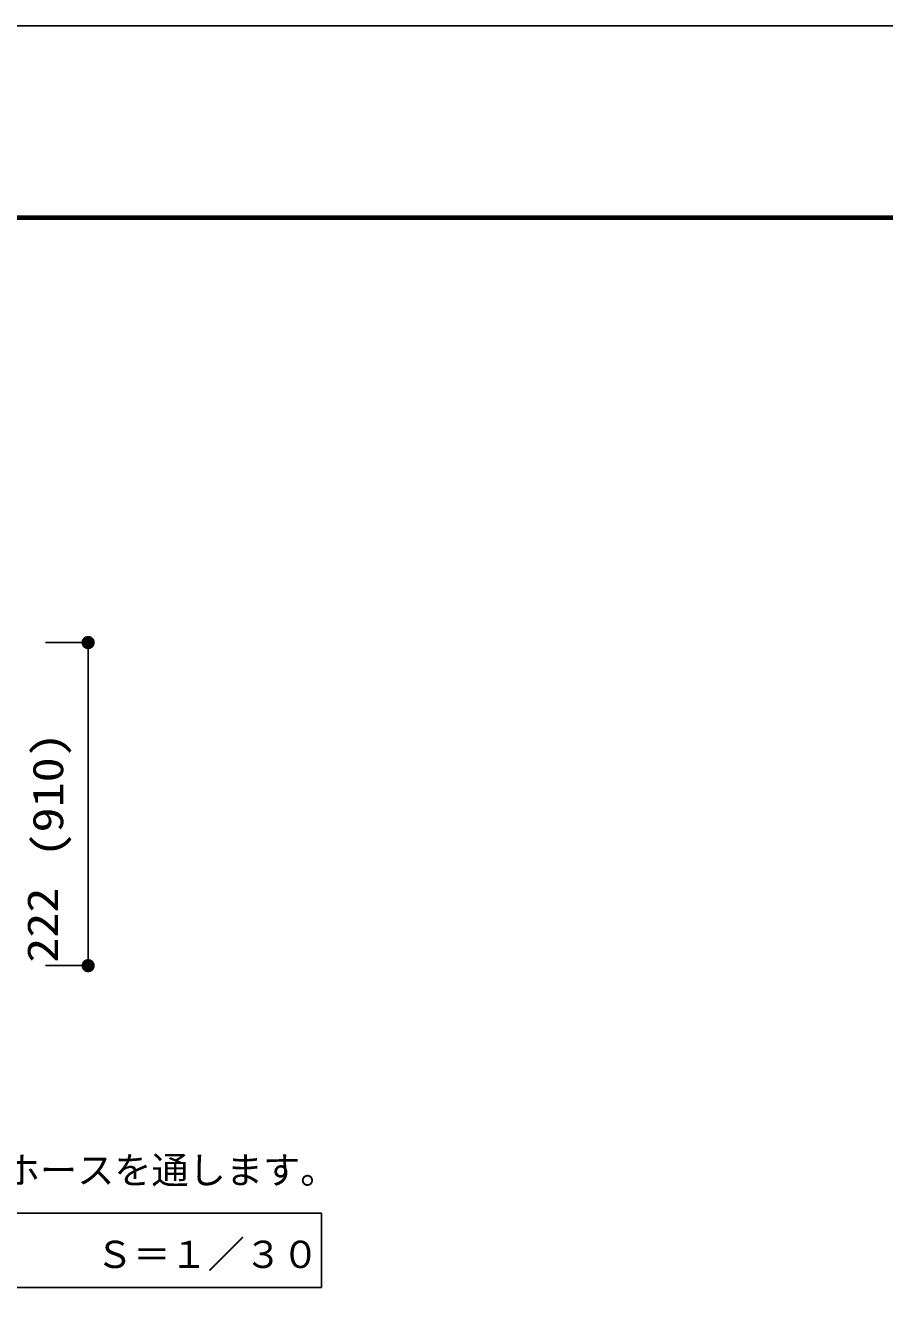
# Model space of a CAD drawing. Units: millimetres, scale not verified. Extents: x -22013 to 8910, y -6308 to 6308.
# Drawn here: x 1523 to 3948, y 2676 to 6308 of the extents above; entities that cross this region are included whole.
import ezdxf
from ezdxf.enums import TextEntityAlignment as Align

# ---------------------------------------------------------------- set-up
doc = ezdxf.new("R2010")
doc.units = ezdxf.units.MM
doc.header["$LTSCALE"] = 30
for name, color, linetype, lineweight in [('0-C_07', 3, 'Continuous', 25), ('1-6_00クル-フ-6寸法', 132, 'Continuous', 25), ('1-9_図面枠', 7, 'Continuous', 25), ('1-A_Axis_waku', 7, 'Continuous', 25)]:
    doc.layers.add(name, color=color, linetype=linetype, lineweight=lineweight)
doc.styles.add('ＭＳ ゴシック', font='')
doc.styles.get('ＭＳ ゴシック').set_extended_font_data('MS Gothic')

msp = doc.modelspace()

# ---------------------------------------------------------------- linework, layer by layer
at = {"layer": '0-C_07'}
for p, q in [((2358.08, 2955.9), (-821.45, 2955.9)), ((2358.08, 2745.9), (2358.08, 2955.9)), ((2358.08, 2745.9), (-821.45, 2745.9))]:
    msp.add_line(p, q, dxfattribs=at)
at = {"layer": '1-6_00クル-フ-6寸法', "color": 4}
for p, q in [((1579.35, 4566.54), (1699.35, 4566.54)), ((1699.35, 3654.54), (1699.35, 4566.54)), ((1579.35, 3654.54), (1699.35, 3654.54))]:
    msp.add_line(p, q, dxfattribs=at)
at = {"layer": '1-6_00クル-フ-6寸法'}
for points in [[(1699.35, 4566.54), (1682.38, 4574.52), (1683.51, 4576.59)], [(1699.35, 4566.54), (1683.51, 4576.59), (1684.9, 4578.49)], [(1699.35, 4566.54), (1684.9, 4578.49), (1686.51, 4580.21)], [(1699.35, 4566.54), (1686.51, 4580.21), (1688.32, 4581.71)], [(1699.35, 4566.54), (1688.32, 4581.71), (1690.31, 4582.97)], [(1699.35, 4566.54), (1690.31, 4582.97), (1692.44, 4583.97)], [(1699.35, 4566.54), (1692.44, 4583.97), (1694.68, 4584.7)], [(1699.35, 4566.54), (1694.68, 4584.7), (1697, 4585.14)], [(1699.35, 4566.54), (1697, 4585.14), (1699.35, 4585.29)], [(1699.35, 4566.54), (1699.35, 4585.29), (1701.7, 4585.14)], [(1699.35, 4566.54), (1701.7, 4585.14), (1704.01, 4584.7)], [(1699.35, 4566.54), (1704.01, 4584.7), (1706.25, 4583.97)], [(1699.35, 4566.54), (1706.25, 4583.97), (1708.38, 4582.97)], [(1699.35, 4566.54), (1708.38, 4582.97), (1710.37, 4581.71)], [(1699.35, 4566.54), (1710.37, 4581.71), (1712.18, 4580.21)], [(1699.35, 4566.54), (1712.18, 4580.21), (1713.79, 4578.49)], [(1699.35, 4566.54), (1713.79, 4578.49), (1715.18, 4576.59)], [(1699.35, 4566.54), (1715.18, 4576.59), (1716.31, 4574.52)], [(1699.35, 4566.54), (1680.63, 4567.72), (1680.93, 4570.05)], [(1699.35, 4566.54), (1680.63, 4565.36), (1680.63, 4567.72)], [(1699.35, 4566.54), (1680.93, 4563.03), (1680.63, 4565.36)], [(1699.35, 4566.54), (1680.93, 4570.05), (1681.51, 4572.33)], [(1699.35, 4566.54), (1681.51, 4560.74), (1680.93, 4563.03)], [(1699.35, 4566.54), (1681.51, 4572.33), (1682.38, 4574.52)], [(1699.35, 4566.54), (1682.38, 4558.56), (1681.51, 4560.74)], [(1699.35, 4566.54), (1683.51, 4556.49), (1682.38, 4558.56)], [(1699.35, 4566.54), (1684.9, 4554.59), (1683.51, 4556.49)], [(1699.35, 4566.54), (1686.51, 4552.87), (1684.9, 4554.59)], [(1699.35, 4566.54), (1688.32, 4551.37), (1686.51, 4552.87)], [(1699.35, 4566.54), (1690.31, 4550.11), (1688.32, 4551.37)], [(1699.35, 4566.54), (1692.44, 4549.11), (1690.31, 4550.11)], [(1699.35, 4566.54), (1694.68, 4548.38), (1692.44, 4549.11)], [(1699.35, 4566.54), (1697, 4547.94), (1694.68, 4548.38)], [(1699.35, 4566.54), (1699.35, 4547.79), (1697, 4547.94)], [(1699.35, 4566.54), (1716.31, 4574.52), (1717.18, 4572.33)], [(1699.35, 4566.54), (1717.18, 4572.33), (1717.76, 4570.05)], [(1699.35, 4566.54), (1717.76, 4570.05), (1718.06, 4567.72)], [(1699.35, 4566.54), (1718.06, 4567.72), (1718.06, 4565.36)], [(1699.35, 4566.54), (1701.7, 4547.94), (1699.35, 4547.79)], [(1699.35, 4566.54), (1704.01, 4548.38), (1701.7, 4547.94)], [(1699.35, 4566.54), (1706.25, 4549.11), (1704.01, 4548.38)], [(1699.35, 4566.54), (1708.38, 4550.11), (1706.25, 4549.11)], [(1699.35, 4566.54), (1710.37, 4551.37), (1708.38, 4550.11)], [(1699.35, 4566.54), (1712.18, 4552.87), (1710.37, 4551.37)], [(1699.35, 4566.54), (1713.79, 4554.59), (1712.18, 4552.87)], [(1699.35, 4566.54), (1715.18, 4556.49), (1713.79, 4554.59)], [(1699.35, 4566.54), (1716.31, 4558.56), (1715.18, 4556.49)], [(1699.35, 4566.54), (1717.18, 4560.74), (1716.31, 4558.56)], [(1699.35, 4566.54), (1717.76, 4563.03), (1717.18, 4560.74)], [(1699.35, 4566.54), (1718.06, 4565.36), (1717.76, 4563.03)], [(1699.35, 3654.54), (1684.9, 3666.49), (1686.51, 3668.21)], [(1699.35, 3654.54), (1686.51, 3668.21), (1688.32, 3669.71)], [(1699.35, 3654.54), (1688.32, 3669.71), (1690.31, 3670.97)], [(1699.35, 3654.54), (1690.31, 3670.97), (1692.44, 3671.97)], [(1699.35, 3654.54), (1692.44, 3671.97), (1694.68, 3672.7)], [(1699.35, 3654.54), (1694.68, 3672.7), (1697, 3673.14)], [(1699.35, 3654.54), (1697, 3673.14), (1699.35, 3673.29)], [(1699.35, 3654.54), (1699.35, 3673.29), (1701.7, 3673.14)], [(1699.35, 3654.54), (1701.7, 3673.14), (1704.01, 3672.7)], [(1699.35, 3654.54), (1704.01, 3672.7), (1706.25, 3671.97)], [(1699.35, 3654.54), (1706.25, 3671.97), (1708.38, 3670.97)], [(1699.35, 3654.54), (1708.38, 3670.97), (1710.37, 3669.71)], [(1699.35, 3654.54), (1710.37, 3669.71), (1712.18, 3668.21)], [(1699.35, 3654.54), (1712.18, 3668.21), (1713.79, 3666.49)], [(1699.35, 3654.54), (1680.63, 3655.72), (1680.93, 3658.05)], [(1699.35, 3654.54), (1680.63, 3653.36), (1680.63, 3655.72)], [(1699.35, 3654.54), (1680.93, 3651.03), (1680.63, 3653.36)], [(1699.35, 3654.54), (1680.93, 3658.05), (1681.51, 3660.33)], [(1699.35, 3654.54), (1681.51, 3648.74), (1680.93, 3651.03)], [(1699.35, 3654.54), (1681.51, 3660.33), (1682.38, 3662.52)], [(1699.35, 3654.54), (1682.38, 3646.56), (1681.51, 3648.74)], [(1699.35, 3654.54), (1682.38, 3662.52), (1683.51, 3664.59)], [(1699.35, 3654.54), (1683.51, 3644.49), (1682.38, 3646.56)], [(1699.35, 3654.54), (1683.51, 3664.59), (1684.9, 3666.49)], [(1699.35, 3654.54), (1684.9, 3642.59), (1683.51, 3644.49)], [(1699.35, 3654.54), (1686.51, 3640.87), (1684.9, 3642.59)], [(1699.35, 3654.54), (1688.32, 3639.37), (1686.51, 3640.87)], [(1699.35, 3654.54), (1690.31, 3638.11), (1688.32, 3639.37)], [(1699.35, 3654.54), (1692.44, 3637.11), (1690.31, 3638.11)], [(1699.35, 3654.54), (1694.68, 3636.38), (1692.44, 3637.11)], [(1699.35, 3654.54), (1697, 3635.94), (1694.68, 3636.38)], [(1699.35, 3654.54), (1699.35, 3635.79), (1697, 3635.94)], [(1699.35, 3654.54), (1713.79, 3666.49), (1715.18, 3664.59)], [(1699.35, 3654.54), (1715.18, 3664.59), (1716.31, 3662.52)], [(1699.35, 3654.54), (1716.31, 3662.52), (1717.18, 3660.33)], [(1699.35, 3654.54), (1717.18, 3660.33), (1717.76, 3658.05)], [(1699.35, 3654.54), (1717.76, 3658.05), (1718.06, 3655.72)], [(1699.35, 3654.54), (1718.06, 3655.72), (1718.06, 3653.36)], [(1699.35, 3654.54), (1701.7, 3635.94), (1699.35, 3635.79)], [(1699.35, 3654.54), (1704.01, 3636.38), (1701.7, 3635.94)], [(1699.35, 3654.54), (1706.25, 3637.11), (1704.01, 3636.38)], [(1699.35, 3654.54), (1708.38, 3638.11), (1706.25, 3637.11)], [(1699.35, 3654.54), (1710.37, 3639.37), (1708.38, 3638.11)], [(1699.35, 3654.54), (1712.18, 3640.87), (1710.37, 3639.37)], [(1699.35, 3654.54), (1713.79, 3642.59), (1712.18, 3640.87)], [(1699.35, 3654.54), (1715.18, 3644.49), (1713.79, 3642.59)], [(1699.35, 3654.54), (1716.31, 3646.56), (1715.18, 3644.49)], [(1699.35, 3654.54), (1717.18, 3648.74), (1716.31, 3646.56)], [(1699.35, 3654.54), (1717.76, 3651.03), (1717.18, 3648.74)], [(1699.35, 3654.54), (1718.06, 3653.36), (1717.76, 3651.03)]]:
    msp.add_solid(points, dxfattribs=at)
at = {"layer": '1-9_図面枠'}
msp.add_lwpolyline([(-8910, -6307.5), (-8910, 6307.5), (8910, 6307.5), (8910, -6307.5)], close=True, dxfattribs=at)
at = {"layer": '1-A_Axis_waku'}
for p, q in [((-7778.4, 5769.9), (8408.4, 5769.9)), ((-7777.8, 5769.3), (8407.8, 5769.3)), ((-7777.2, 5768.7), (8407.2, 5768.7)), ((-7776.6, 5768.1), (8406.6, 5768.1)), ((-7776, 5767.5), (8406, 5767.5)), ((-7775.4, 5766.9), (8405.4, 5766.9)), ((-7774.8, 5766.3), (8404.8, 5766.3)), ((-7774.2, 5765.7), (8404.2, 5765.7)), ((-7773.6, 5765.1), (8403.6, 5765.1)), ((-7773, 5764.5), (8403, 5764.5)), ((-7772.4, 5763.9), (8402.4, 5763.9)), ((-7771.8, 5763.3), (8401.8, 5763.3)), ((-7771.2, 5762.7), (8401.2, 5762.7)), ((-7770.6, 5762.1), (8400.6, 5762.1)), ((-7770, 5761.5), (8400, 5761.5))]:
    msp.add_line(p, q, dxfattribs=at)

# ---------------------------------------------------------------- texts
at = {"layer": '0-C_07', "color": 4, "style": 'ＭＳ ゴシック'}
for s, p in [('※PF22については、リン除去装置内部より付属のホースを通します。', (-851.25, 3015.87)), ('Ｓ＝１／３０', (1721.34, 2778.15))]:
    msp.add_text(s, height=76.98, dxfattribs=at).set_placement(p, align=Align.BOTTOM_LEFT)
at = {"layer": '1-6_00クル-フ-6寸法', "color": 3, "style": 'ＭＳ ゴシック', "width": 1.2}
for s, p in [('(910)', (1654.93, 3959.68)), ('222', (1639.75, 3662.68))]:
    msp.add_text(s, height=86.66, rotation=90, dxfattribs=at).set_placement(p, align=Align.BOTTOM_LEFT)

doc.saveas('drawing.dxf')
